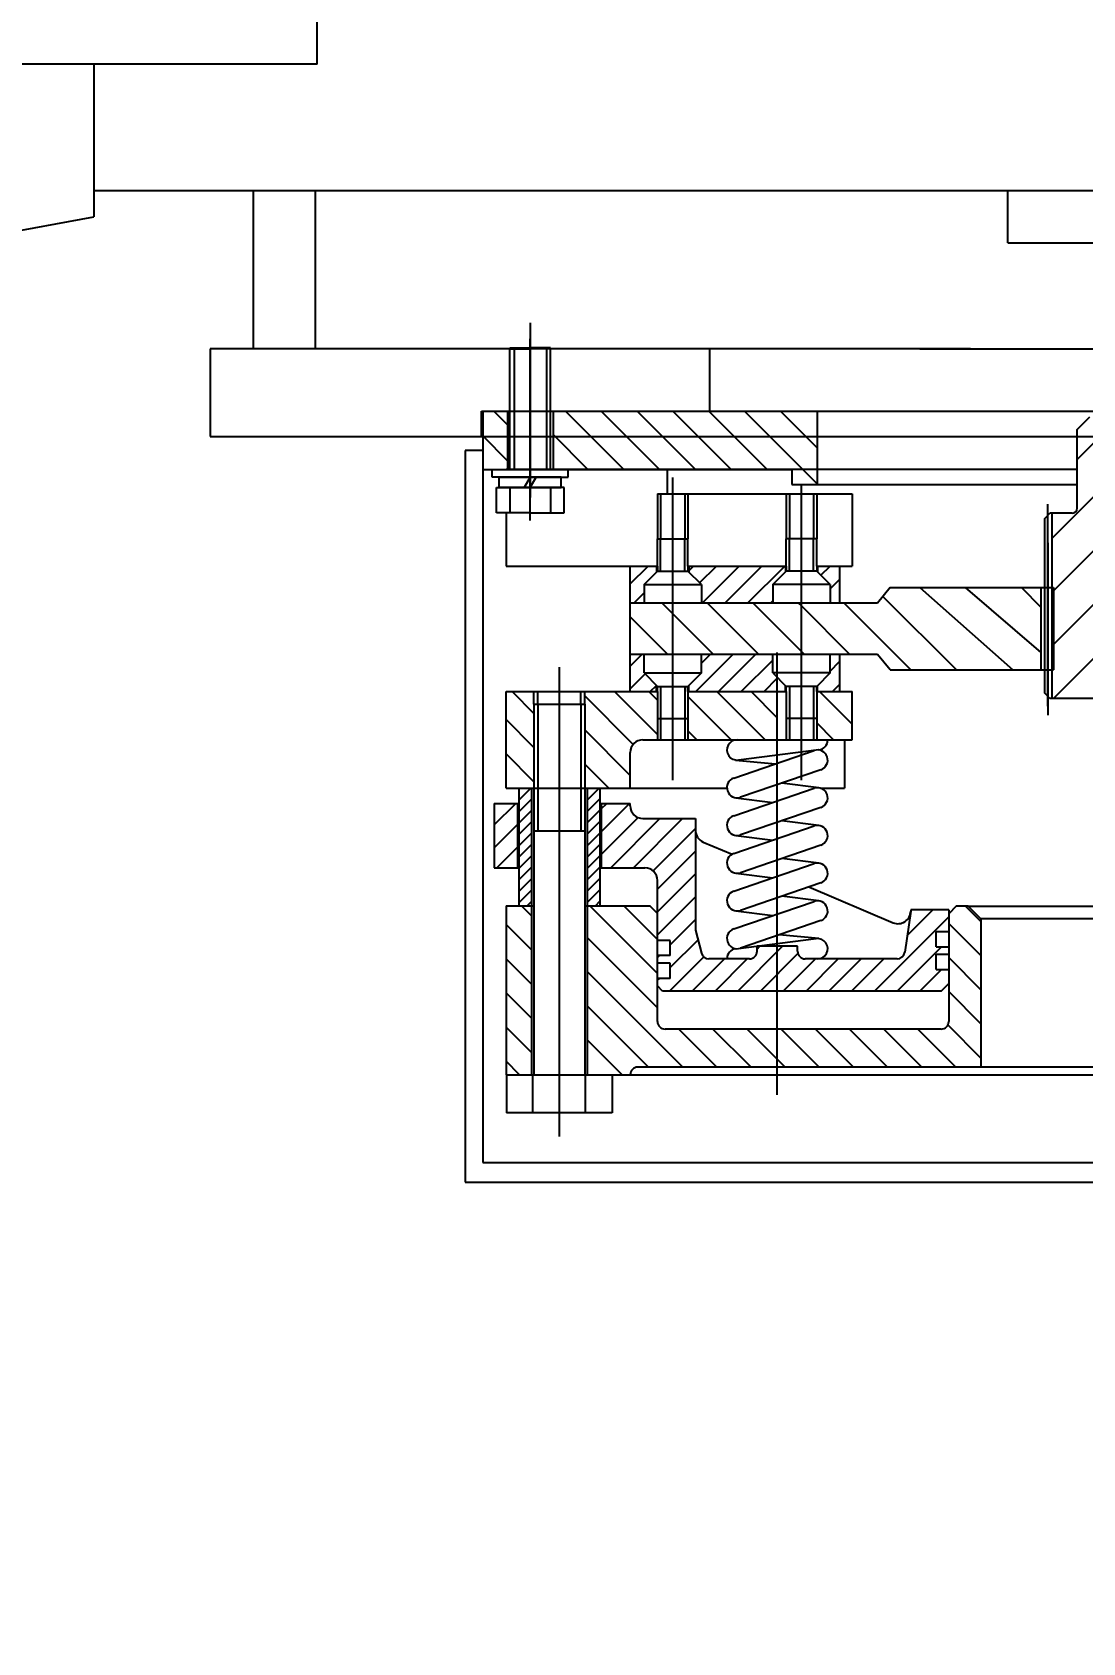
# Model space of a CAD drawing. Header units: millimetres. Extents: x 0 to 21000, y -315 to 14850.
# Drawn here: x 4672 to 5086, y 7947 to 8582 of the extents above; entities that cross this region are included whole.
import ezdxf

# ---------------------------------------------------------------- set-up
doc = ezdxf.new("R2010")
doc.units = ezdxf.units.MM
doc.header["$LTSCALE"] = 500
doc.linetypes.add('G', pattern=[2, 1.25, -0.25, 0.25, -0.25])
for name, color, linetype in [('01', 7, 'Continuous'), ('02', 1, 'Continuous'), ('05', 142, 'G'), ('08', 1, 'Continuous'), ('11', 3, 'Continuous'), ('LINE_PART', 7, 'Continuous')]:
    doc.layers.add(name, color=color, linetype=linetype)
doc.styles.get("Standard").update_dxf_attribs({"font": 'isocp', "width": 0.707, "bigfont": 'intecad.shx'})
doc.dimstyles.new('INTE', dxfattribs={"dimscale": 50, "dimtxt": 3.5, "dimasz": 3, "dimexe": 3, "dimexo": 0, "dimgap": 1, "dimtad": 1, "dimdec": 0, "dimdsep": 46, "dimtxsty": 'Standard', "dimcen": 0, "dimclrd": 1, "dimclre": 1, "dimclrt": 3, "dimaunit": 1, "dimadec": 0, "dimazin": 0, "dimtfac": 1, "dimtmove": 0, "dimatfit": 0, "dimfxl": 1, "dimarcsym": 0})
pattern_1 = [(315, (3913.915, 11882.066), (6.735192, 6.735192), [])]
pattern_2 = [(45, (3913.9153, 11882.066), (-4.490128, 4.490128), [])]

# ---------------------------------------------------------------- blocks, each defined once
blk = doc.blocks.new('DFSDFSDFSDFSDF')
at = {"layer": '01'}
for p, q in [((2976.69, 6057.54), (2976.69, 5768.89)), ((2983.66, 6057.54), (2976.69, 6057.54)), ((3592.66, 6057.54), (3599.62, 6057.54)), ((3599.62, 6057.54), (3599.62, 5768.89)), ((2983.66, 6050.02), (2983.66, 5776.63)), ((3592.66, 6050.02), (3592.66, 5776.63)), ((2983.66, 5776.63), (3288.16, 5776.63)), ((3592.66, 5776.63), (3288.16, 5776.63)), ((2976.69, 5768.89), (3288.16, 5768.89)), ((3599.62, 5768.89), (3288.16, 5768.89))]:
    blk.add_line(p, q, dxfattribs=at)
blk = doc.blocks.new('*D79')
at = {"layer": '08', "color": 1, "lineweight": -2}
for p, q in [((4880.57, 11497.01), (3848.32, 11497.01)), ((3998.32, 11347.01), (3998.32, 6388.81)), ((4880.57, 6238.81), (3848.32, 6238.81))]:
    blk.add_line(p, q, dxfattribs=at)
at = {"layer": '08', "color": 1}
for points in [[(3973.32, 11347.01), (4023.32, 11347.01), (3998.32, 11497.01)], [(3973.32, 6388.81), (4023.32, 6388.81), (3998.32, 6238.81)]]:
    blk.add_solid(points, dxfattribs=at)
at = {"layer": 'Defpoints', "color": 0}
for p in [(4880.57, 11497.01), (3998.32, 6238.81), (4880.57, 6238.81)]:
    blk.add_point(p, dxfattribs=at)
at = {"layer": '08', "color": 3, "insert": (3860.8, 8867.91), "char_height": 175, "attachment_point": 5, "rotation": 90}
blk.add_mtext('5258', dxfattribs=at)

msp = doc.modelspace()

# ---------------------------------------------------------------- hatches: boundary and pattern name
at = {"layer": '02', "linetype": 'Continuous'}
h = msp.add_hatch(dxfattribs=at)
h.set_pattern_fill('ANSI31', color=1, scale=80, angle=90, style=0)
h.set_pattern_definition([(315, (4674.767, 9374.959), (7.07107, 7.07107), [])])
h.paths.add_polyline_path([(5458.43, 8409.31), (5458.43, 8432.31), (5384.18, 8432.31), (5384.18, 8409.31)])
h.paths.add_polyline_path([(5368.18, 8409.31), (5368.18, 8432.31), (5326.43, 8432.31), (5326.43, 8403.31), (5336.43, 8403.31), (5336.43, 8409.31)])
h.paths.add_polyline_path([(5384.18, 8409.31), (5384.18, 8432.31), (5382.58, 8432.31), (5382.58, 8409.31)])
h.paths.add_polyline_path([(5369.78, 8409.31), (5369.78, 8432.31), (5368.18, 8432.31), (5368.18, 8409.31)])
h.paths.add_polyline_path([(4971.43, 8409.31), (4971.43, 8403.31), (4981.43, 8403.31), (4981.43, 8432.31), (4877.18, 8432.31), (4877.18, 8409.31)])
h.paths.add_polyline_path([(4859.18, 8409.31), (4859.18, 8432.31), (4849.43, 8432.31), (4849.43, 8409.31)])
h = msp.add_hatch(dxfattribs=at)
h.set_pattern_fill('_USER', color=1, scale=15, angle=45, style=0, pattern_type=0)
h.set_pattern_definition([(225, (6142.892, 10893.436), (10.6066, -10.6066), [])])
edge = h.paths.add_edge_path()
edge.add_line((5074.64, 8330.25), (5074.1, 8330.25))
edge.add_line((5074.1, 8330.25), (5074.1, 8319.01))
edge.add_line((5074.1, 8319.01), (5088.43, 8319.01))
edge.add_line((5088.43, 8319.01), (5090.43, 8321.01))
edge.add_line((5090.43, 8321.01), (5090.43, 8334.44))
edge.add_ellipse((5092, 8334.44), major_axis=(1.11, 1.11), ratio=1, start_angle=44.73581, end_angle=135, ccw=False)
edge.add_line((5092.01, 8336.01), (5099.36, 8336.01))
edge.add_line((5099.36, 8336.01), (5099.36, 8418.81))
edge.add_line((5099.36, 8418.81), (5099.08, 8418.81))
edge.add_ellipse((5099.08, 8420.31), major_axis=(-1.06, 1.06), ratio=1, start_angle=45, end_angle=135, ccw=False)
edge.add_line((5097.58, 8420.31), (5097.58, 8428.51))
edge.add_line((5097.58, 8428.51), (5096.08, 8430.01))
edge.add_line((5096.08, 8430.01), (5088.93, 8430.01))
edge.add_line((5088.93, 8430.01), (5083.93, 8425.01))
edge.add_line((5083.93, 8425.01), (5083.93, 8394.01))
edge.add_ellipse((5081.93, 8394.01), major_axis=(-1.41, 1.41), ratio=1, start_angle=135, end_angle=225, ccw=False)
edge.add_line((5081.93, 8392.01), (5074.1, 8392.01))
edge.add_line((5074.1, 8392.01), (5074.1, 8362.67))
edge.add_line((5074.1, 8362.67), (5074.64, 8362.67))
edge.add_line((5074.64, 8362.67), (5074.64, 8330.25))
edge = h.paths.add_edge_path()
edge.add_line((5208.49, 8336.01), (5215.84, 8336.01))
edge.add_ellipse((5215.85, 8334.44), major_axis=(1.11, 1.11), ratio=1, start_angle=315, end_angle=405.26419, ccw=False)
edge.add_line((5217.43, 8334.44), (5217.43, 8321.01))
edge.add_line((5217.43, 8321.01), (5219.43, 8319.01))
edge.add_line((5219.43, 8319.01), (5233.76, 8319.01))
edge.add_line((5233.76, 8319.01), (5233.76, 8330.25))
edge.add_line((5233.76, 8330.25), (5233.21, 8330.25))
edge.add_line((5233.21, 8330.25), (5233.21, 8362.67))
edge.add_line((5233.21, 8362.67), (5233.76, 8362.67))
edge.add_line((5233.76, 8362.67), (5233.76, 8392.01))
edge.add_line((5233.76, 8392.01), (5225.93, 8392.01))
edge.add_ellipse((5225.93, 8394.01), major_axis=(1.41, 1.41), ratio=1, start_angle=135, end_angle=225, ccw=False)
edge.add_line((5223.93, 8394.01), (5223.93, 8425.01))
edge.add_line((5223.93, 8425.01), (5218.93, 8430.01))
edge.add_line((5218.93, 8430.01), (5211.78, 8430.01))
edge.add_line((5211.78, 8430.01), (5210.28, 8428.51))
edge.add_line((5210.28, 8428.51), (5210.28, 8420.31))
edge.add_ellipse((5208.78, 8420.31), major_axis=(1.06, 1.06), ratio=1, start_angle=225, end_angle=315, ccw=False)
edge.add_line((5208.78, 8418.81), (5208.49, 8418.81))
edge.add_line((5208.49, 8418.81), (5208.49, 8336.01))
at = {"layer": '02'}
h = msp.add_hatch(dxfattribs=at)
h.set_pattern_fill('ANSI31', color=256, scale=2, angle=180, style=0)
h.set_pattern_definition([(45, (3913.9153, 11797.708), (-4.490128, 4.490128), [])])
h.paths.add_polyline_path([(5389.83, 8371.21), (5389.83, 8368.86), (5394.78, 8363.91), (5394.78, 8356.6), (5400.23, 8356.6), (5400.23, 8371.21)])
h.paths.add_polyline_path([(5339.03, 8371.21), (5339.03, 8368.86), (5343.98, 8363.91), (5343.98, 8356.6), (5372.17, 8356.6), (5372.17, 8363.91), (5377.13, 8368.86), (5377.13, 8371.21)])
h.paths.add_polyline_path([(5326.33, 8368.86), (5326.33, 8371.21), (5317.68, 8371.21), (5317.68, 8356.6), (5321.37, 8356.6), (5321.37, 8363.91)])
h.paths.add_polyline_path([(4963.87, 8356.6), (4963.87, 8363.91), (4968.83, 8368.86), (4968.83, 8371.21), (4930.73, 8371.21), (4930.73, 8368.86), (4935.68, 8363.91), (4935.68, 8356.6)])
h.paths.add_polyline_path([(4918.03, 8368.86), (4918.03, 8371.21), (4907.63, 8371.21), (4907.63, 8356.6), (4913.07, 8356.6), (4913.07, 8363.91)])
h.paths.add_polyline_path([(4981.53, 8371.21), (4981.53, 8368.86), (4986.48, 8363.91), (4986.48, 8356.6), (4990.18, 8356.6), (4990.18, 8371.21)])
h = msp.add_hatch(dxfattribs=at)
h.set_pattern_fill('ANSI31', color=256, scale=2, angle=180, style=0)
h.set_pattern_definition(pattern_2)
h.paths.add_polyline_path([(5400.23, 8321.71), (5400.23, 8336.33), (5394.78, 8336.33), (5394.78, 8329.02), (5389.83, 8324.06), (5389.83, 8321.71)])
h.paths.add_polyline_path([(5377.13, 8321.71), (5377.13, 8324.06), (5372.17, 8329.02), (5372.17, 8336.33), (5343.98, 8336.33), (5343.98, 8329.02), (5342.2, 8327.24), (5342.2, 8321.71)])
h.paths.add_polyline_path([(5317.68, 8321.71), (5326.33, 8321.71), (5326.33, 8324.06), (5321.37, 8329.02), (5321.37, 8336.33), (5317.68, 8336.33)])
h.paths.add_polyline_path([(4990.18, 8321.71), (4990.18, 8336.33), (4986.48, 8336.33), (4986.48, 8329.02), (4981.53, 8324.06), (4981.53, 8321.71)])
h.paths.add_polyline_path([(4965.65, 8321.71), (4965.65, 8327.24), (4963.87, 8329.02), (4963.87, 8336.33), (4935.68, 8336.33), (4935.68, 8329.02), (4930.73, 8324.06), (4930.73, 8321.71)])
h.paths.add_polyline_path([(4913.07, 8329.02), (4913.07, 8336.33), (4907.63, 8336.33), (4907.63, 8321.71), (4918.03, 8321.71), (4918.03, 8324.06)])
h = msp.add_hatch(dxfattribs=at)
h.set_pattern_fill('ANSI31', color=256, scale=3, angle=90, style=0)
h.set_pattern_definition(pattern_1)
h.paths.add_polyline_path([(5449.2, 8321.71), (5438.2, 8321.71), (5438.2, 8316.71), (5438.2, 8283.61), (5449.2, 8283.61)])
edge = h.paths.add_edge_path()
edge.add_line((5400.23, 8297.66), (5400.23, 8283.61))
edge.add_line((5400.23, 8283.61), (5418.2, 8283.61))
edge.add_line((5418.2, 8283.61), (5418.2, 8316.71))
edge.add_line((5418.2, 8316.71), (5418.2, 8321.71))
edge.add_line((5418.2, 8321.71), (5389.48, 8321.71))
edge.add_line((5389.48, 8321.71), (5389.48, 8311.01))
edge.add_line((5389.48, 8311.01), (5389.48, 8302.66))
edge.add_line((5389.48, 8302.66), (5395.23, 8302.66))
edge.add_ellipse((5395.23, 8297.66), major_axis=(3.54, 3.54), ratio=1, start_angle=315, end_angle=405, ccw=False)
h.paths.add_polyline_path([(5377.48, 8302.66), (5377.48, 8311.01), (5377.48, 8321.71), (5342.2, 8321.71), (5342.2, 8302.66)])
h.paths.add_polyline_path([(5312.68, 8302.66), (5326.68, 8302.66), (5326.68, 8311.01), (5326.68, 8321.71), (5312.68, 8321.71)])
h.paths.add_polyline_path([(4995.18, 8321.71), (4981.18, 8321.71), (4981.18, 8311.01), (4981.18, 8302.66), (4995.18, 8302.66)])
h.paths.add_polyline_path([(4965.65, 8302.66), (4965.65, 8321.71), (4930.38, 8321.71), (4930.38, 8311.01), (4930.38, 8302.66)])
edge = h.paths.add_edge_path()
edge.add_line((4912.63, 8302.66), (4918.38, 8302.66))
edge.add_line((4918.38, 8302.66), (4918.38, 8311.01))
edge.add_line((4918.38, 8311.01), (4918.38, 8321.71))
edge.add_line((4918.38, 8321.71), (4889.65, 8321.71))
edge.add_line((4889.65, 8321.71), (4889.65, 8316.71))
edge.add_line((4889.65, 8316.71), (4889.65, 8283.61))
edge.add_line((4889.65, 8283.61), (4907.63, 8283.61))
edge.add_line((4907.63, 8283.61), (4907.63, 8297.66))
edge.add_ellipse((4912.63, 8297.66), major_axis=(-3.54, 3.54), ratio=1, start_angle=-45, end_angle=45, ccw=False)
h.paths.add_polyline_path([(4869.65, 8316.71), (4869.65, 8321.71), (4858.65, 8321.71), (4858.65, 8283.61), (4869.65, 8283.61)])
h = msp.add_hatch(dxfattribs=at)
h.set_pattern_fill('ANSI31', color=256, angle=180, style=0)
h.set_pattern_definition([(45, (3913.9153, 11882.0663), (-2.245064, 2.245064), [])])
h.paths.add_polyline_path([(4890.65, 8237.21), (4895.65, 8237.21), (4895.65, 8283.61), (4890.65, 8283.61)])
h.paths.add_polyline_path([(4868.65, 8283.61), (4863.65, 8283.61), (4863.65, 8237.21), (4868.65, 8237.21)])
h = msp.add_hatch(dxfattribs=at)
h.set_pattern_fill('ANSI31', color=256, scale=2, angle=180, style=0)
h.set_pattern_definition(pattern_2)
edge = h.paths.add_edge_path()
edge.add_line((5030.28, 8203.58), (5033.28, 8206.58))
edge.add_line((5033.28, 8206.58), (5033.28, 8212.08))
edge.add_line((5033.28, 8212.08), (5028.28, 8212.08))
edge.add_line((5028.28, 8212.08), (5028.28, 8218.08))
edge.add_line((5028.28, 8218.08), (5033.28, 8218.08))
edge.add_line((5033.28, 8218.08), (5033.28, 8221.08))
edge.add_line((5033.28, 8221.08), (5028.28, 8221.08))
edge.add_line((5028.28, 8221.08), (5028.28, 8227.08))
edge.add_line((5028.28, 8227.08), (5033.28, 8227.08))
edge.add_line((5033.28, 8227.08), (5033.28, 8235.58))
edge.add_line((5033.28, 8235.58), (5018.28, 8235.58))
edge.add_line((5018.28, 8235.58), (5018.28, 8235.14))
edge.add_ellipse((5013.28, 8235.14), major_axis=(-3.54, 3.54), ratio=1, start_angle=208.65552, end_angle=225, ccw=False)
edge.add_line((5018.07, 8233.73), (5015.94, 8218.86))
edge.add_ellipse((5012.97, 8219.28), major_axis=(2.12, 2.12), ratio=1, start_angle=225, end_angle=306.82776, ccw=False)
edge.add_line((5012.97, 8216.28), (4976.65, 8216.28))
edge.add_ellipse((4976.65, 8219.28), major_axis=(2.12, 2.12), ratio=1, start_angle=135, end_angle=225, ccw=False)
edge.add_line((4973.65, 8219.28), (4973.65, 8221.28))
edge.add_line((4973.65, 8221.28), (4965.65, 8221.28))
edge.add_line((4965.65, 8221.28), (4965.65, 8203.58))
edge.add_line((4965.65, 8203.58), (5030.28, 8203.58))
edge = h.paths.add_edge_path()
edge.add_line((4965.65, 8203.58), (4965.65, 8221.28))
edge.add_line((4965.65, 8221.28), (4957.65, 8221.28))
edge.add_line((4957.65, 8221.28), (4957.65, 8219.28))
edge.add_ellipse((4954.65, 8219.28), major_axis=(-2.12, 2.12), ratio=1, start_angle=135, end_angle=225, ccw=False)
edge.add_line((4954.65, 8216.28), (4938.68, 8216.28))
edge.add_ellipse((4938.68, 8219.28), major_axis=(2.12, 2.12), ratio=1, start_angle=149.86828, end_angle=225, ccw=False)
edge.add_line((4935.78, 8218.51), (4933.38, 8227.58))
edge.add_line((4933.38, 8227.58), (4933.38, 8271.61))
edge.add_line((4933.38, 8271.61), (4912.63, 8271.61))
edge.add_ellipse((4912.63, 8276.61), major_axis=(3.54, 3.54), ratio=1, start_angle=135, end_angle=225, ccw=False)
edge.add_line((4907.63, 8276.61), (4907.63, 8277.61))
edge.add_line((4907.63, 8277.61), (4896.15, 8277.61))
edge.add_line((4896.15, 8277.61), (4896.15, 8252.21))
edge.add_line((4896.15, 8252.21), (4913.38, 8252.21))
edge.add_ellipse((4913.38, 8247.21), major_axis=(3.54, 3.54), ratio=1, start_angle=315, end_angle=405, ccw=False)
edge.add_line((4918.38, 8247.21), (4918.38, 8223.58))
edge.add_line((4918.38, 8223.58), (4923.38, 8223.58))
edge.add_line((4923.38, 8223.58), (4923.38, 8217.58))
edge.add_line((4923.38, 8217.58), (4918.38, 8217.58))
edge.add_line((4918.38, 8217.58), (4918.38, 8214.58))
edge.add_line((4918.38, 8214.58), (4923.38, 8214.58))
edge.add_line((4923.38, 8214.58), (4923.38, 8208.58))
edge.add_line((4923.38, 8208.58), (4918.38, 8208.58))
edge.add_line((4918.38, 8208.58), (4918.38, 8205.58))
edge.add_line((4918.38, 8205.58), (4920.38, 8203.58))
edge.add_line((4920.38, 8203.58), (4965.65, 8203.58))
h.paths.add_polyline_path([(4863.15, 8252.21), (4863.15, 8277.61), (4853.93, 8277.61), (4853.93, 8252.21)])
h = msp.add_hatch(dxfattribs=at)
h.set_pattern_fill('ANSI31', color=256, scale=3, angle=90, style=0)
h.set_pattern_definition(pattern_1)
h.paths.add_polyline_path([(5449.2, 8237.21), (5439.2, 8237.21), (5439.2, 8170.58), (5449.2, 8170.58)])
edge = h.paths.add_edge_path()
edge.add_line((5417.2, 8237.21), (5392.48, 8237.21))
edge.add_line((5392.48, 8237.21), (5389.48, 8234.21))
edge.add_line((5389.48, 8234.21), (5389.48, 8191.58))
edge.add_ellipse((5386.48, 8191.58), major_axis=(-2.12, 2.12), ratio=1, start_angle=135, end_angle=225, ccw=False)
edge.add_line((5386.48, 8188.58), (5342.2, 8188.58))
edge.add_line((5342.2, 8188.58), (5342.2, 8173.58))
edge.add_line((5342.2, 8173.58), (5397.23, 8173.58))
edge.add_ellipse((5397.23, 8170.58), major_axis=(2.12, 2.12), ratio=1, start_angle=315, end_angle=405, ccw=False)
edge.add_line((5400.23, 8170.58), (5417.2, 8170.58))
edge.add_line((5417.2, 8170.58), (5417.2, 8237.21))
edge = h.paths.add_edge_path()
edge.add_line((5342.2, 8173.58), (5342.2, 8188.58))
edge.add_line((5342.2, 8188.58), (5277.58, 8188.58))
edge.add_ellipse((5277.58, 8191.58), major_axis=(2.12, 2.12), ratio=1, start_angle=135, end_angle=225, ccw=False)
edge.add_line((5274.58, 8191.58), (5274.58, 8234.08))
edge.add_line((5274.58, 8234.08), (5271.58, 8237.08))
edge.add_line((5271.58, 8237.08), (5266.88, 8237.08))
edge.add_line((5266.88, 8237.08), (5261.88, 8232.08))
edge.add_line((5261.88, 8232.08), (5261.88, 8173.58))
edge.add_line((5261.88, 8173.58), (5342.2, 8173.58))
edge = h.paths.add_edge_path()
edge.add_line((5045.98, 8232.08), (5040.98, 8237.08))
edge.add_line((5040.98, 8237.08), (5036.28, 8237.08))
edge.add_line((5036.28, 8237.08), (5033.28, 8234.08))
edge.add_line((5033.28, 8234.08), (5033.28, 8191.58))
edge.add_ellipse((5030.28, 8191.58), major_axis=(-2.12, 2.12), ratio=1, start_angle=135, end_angle=225, ccw=False)
edge.add_line((5030.28, 8188.58), (4965.65, 8188.58))
edge.add_line((4965.65, 8188.58), (4965.65, 8173.58))
edge.add_line((4965.65, 8173.58), (5045.98, 8173.58))
edge.add_line((5045.98, 8173.58), (5045.98, 8232.08))
edge = h.paths.add_edge_path()
edge.add_line((4910.63, 8173.58), (4965.65, 8173.58))
edge.add_line((4965.65, 8173.58), (4965.65, 8188.58))
edge.add_line((4965.65, 8188.58), (4921.38, 8188.58))
edge.add_ellipse((4921.38, 8191.58), major_axis=(2.12, 2.12), ratio=1, start_angle=135, end_angle=225, ccw=False)
edge.add_line((4918.38, 8191.58), (4918.38, 8234.21))
edge.add_line((4918.38, 8234.21), (4915.38, 8237.21))
edge.add_line((4915.38, 8237.21), (4890.65, 8237.21))
edge.add_line((4890.65, 8237.21), (4890.65, 8170.58))
edge.add_line((4890.65, 8170.58), (4907.63, 8170.58))
edge.add_ellipse((4910.63, 8170.58), major_axis=(2.12, 2.12), ratio=1, start_angle=45, end_angle=135, ccw=False)
h.paths.add_polyline_path([(4868.65, 8237.21), (4858.65, 8237.21), (4858.65, 8170.58), (4868.65, 8170.58)])

# ---------------------------------------------------------------- linework, layer by layer
at = {"layer": '01', "color": 7, "linetype": 'Continuous'}
for p, q in [((4784.12, 8569.09), (4784.12, 9309.09)), ((4784.12, 8569.09), (4629.42, 8569.09)), ((4696.06, 8569.09), (4696.06, 8508.91)), ((5615.93, 8519.16), (4696.06, 8519.16)), ((4758.93, 8456.81), (4758.93, 8519.16)), ((4783.52, 8456.81), (4783.52, 8519.16)), ((5056.64, 8498.71), (5056.64, 8519.16)), ((4492.56, 8471.37), (4696.06, 8508.91)), ((5056.64, 8498.71), (5153.93, 8498.71)), ((4868.18, 8467.18), (4868.18, 8406.67)), ((4783.52, 8456.81), (4783.52, 8466.99)), ((5041.93, 8456.81), (4741.93, 8456.81)), ((4741.93, 8456.81), (4741.93, 8422.35)), ((4860.18, 8456.81), (4868.18, 8456.81)), ((4860.18, 8432.31), (4860.18, 8456.81)), ((4861.78, 8456.81), (4861.78, 8432.31)), ((4876.18, 8456.81), (4868.18, 8456.81)), ((4874.58, 8456.81), (4874.58, 8432.31)), ((4876.18, 8432.31), (4876.18, 8456.81)), ((4938.93, 8456.81), (4938.93, 8432.31)), ((5021.92, 8456.81), (5096.93, 8456.81)), ((4848.93, 8432.31), (4849.43, 8432.31)), ((4848.93, 8422.31), (4848.93, 8432.31)), ((4849.43, 8432.31), (4860.18, 8432.31)), ((4849.43, 8432.31), (4860.18, 8432.31)), ((4849.43, 8432.31), (4860.18, 8432.31)), ((4849.43, 8432.31), (4860.18, 8432.31)), ((4849.43, 8432.31), (4860.18, 8432.31)), ((4859.18, 8432.31), (4859.18, 8409.31)), ((4860.18, 8432.31), (4876.18, 8432.31)), ((4876.18, 8432.31), (5099.95, 8432.31)), ((4876.18, 8432.31), (5096.93, 8432.31)), ((4876.18, 8432.31), (5096.93, 8432.31)), ((4876.18, 8432.31), (5099.93, 8432.31)), ((4876.18, 8432.31), (5153.93, 8432.31)), ((4877.18, 8432.31), (4877.18, 8409.31)), ((4981.02, 8432.31), (4981.43, 8431.9)), ((5083.93, 8425.01), (5088.93, 8430.01)), ((5083.93, 8394.01), (5083.93, 8425.01)), ((4741.93, 8422.31), (5099.95, 8422.31)), ((4849.43, 8409.31), (4971.43, 8409.31)), ((5083.93, 8409.31), (4858.65, 8409.31)), ((4922.15, 8409.31), (4922.15, 8399.71)), ((4918.38, 8399.71), (4995.18, 8399.71)), ((4919.63, 8399.71), (4919.63, 8381.91)), ((4929.13, 8399.71), (4929.13, 8381.91)), ((4970.43, 8399.71), (4970.43, 8381.91)), ((4971.43, 8403.31), (5083.93, 8403.31)), ((4979.93, 8399.71), (4979.93, 8381.91)), ((4995.18, 8399.71), (4995.18, 8371.21)), ((4858.65, 8392.21), (4858.65, 8371.21)), ((5071.17, 8390.01), (5073.17, 8392.01)), ((5081.93, 8392.01), (5073.17, 8392.01)), ((5074.1, 8319.01, 0), (5074.1, 8392.01, 0)), ((5071.17, 8321.01), (5071.17, 8390.01)), ((4918.38, 8371.21), (4918.38, 8381.91)), ((4930.38, 8371.21), (4930.38, 8381.91)), ((4969.18, 8371.21), (4969.18, 8381.91)), ((4981.18, 8371.21), (4981.18, 8381.91)), ((4858.65, 8371.21), (4918.38, 8371.21)), ((4907.63, 8356.6), (4907.63, 8371.21)), ((4913.07, 8363.91), (4918.38, 8369.21)), ((4918.03, 8371.21), (4918.03, 8368.86)), ((4918.38, 8371.21), (4918.38, 8369.21)), ((4918.38, 8369.21), (4930.38, 8369.21)), ((4930.38, 8371.21), (4969.18, 8371.21)), ((4930.38, 8371.21), (4930.38, 8369.21)), ((4935.68, 8363.91), (4930.38, 8369.21)), ((4930.73, 8371.21), (4930.73, 8368.86)), ((4963.87, 8363.91), (4969.18, 8369.21)), ((4968.83, 8371.21), (4968.83, 8368.86)), ((4969.18, 8371.21), (4969.18, 8369.21)), ((4981.18, 8369.21), (4969.18, 8369.21)), ((4981.18, 8371.21), (4981.18, 8369.21)), ((4981.18, 8371.21), (4995.18, 8371.21)), ((4986.48, 8363.91), (4981.18, 8369.21)), ((4981.53, 8371.21), (4981.53, 8368.86)), ((4990.18, 8371.21), (4990.18, 8356.6)), ((4913.07, 8363.91), (4935.68, 8363.91)), ((4913.07, 8363.91), (4913.07, 8356.6)), ((4935.68, 8363.91), (4935.68, 8356.6)), ((4963.87, 8363.91), (4963.87, 8356.6)), ((4986.48, 8363.91), (4963.87, 8363.91)), ((4986.48, 8363.91), (4986.48, 8356.6)), ((5010.18, 8362.67), (5005.18, 8356.6)), ((5010.18, 8362.67), (5074.64, 8362.67)), ((5010.18, 8362.67), (5074.64, 8362.67)), ((5069.64, 8362.67), (5069.64, 8330.25)), ((5074.64, 8362.67), (5074.64, 8330.25)), ((5005.18, 8356.6), (4907.63, 8356.6)), ((4907.63, 8321.71), (4907.63, 8356.6)), ((5005.18, 8336.33), (4907.63, 8336.33)), ((4913.07, 8329.02), (4913.07, 8336.33)), ((4935.68, 8329.02), (4935.68, 8336.33)), ((4963.87, 8329.02), (4963.87, 8336.33)), ((4986.48, 8329.02), (4986.48, 8336.33)), ((4990.18, 8336.33), (4990.18, 8321.71)), ((5010.18, 8330.25), (5005.18, 8336.33)), ((4913.07, 8329.02), (4935.68, 8329.02)), ((4913.07, 8329.02), (4918.38, 8323.71)), ((4935.68, 8329.02), (4930.38, 8323.71)), ((4963.87, 8329.02), (4969.18, 8323.71)), ((4986.48, 8329.02), (4963.87, 8329.02)), ((4986.48, 8329.02), (4981.18, 8323.71)), ((5010.18, 8330.25), (5074.64, 8330.25)), ((5010.18, 8330.25), (5074.64, 8330.25)), ((4858.65, 8321.71), (4918.38, 8321.71)), ((4858.65, 8321.71), (4918.38, 8321.71)), ((4858.65, 8283.61), (4858.65, 8321.71)), ((4871.15, 8316.71), (4871.15, 8321.71)), ((4888.15, 8316.71), (4888.15, 8321.71)), ((4918.03, 8321.71), (4918.03, 8324.06)), ((4918.38, 8321.71), (4918.38, 8323.71)), ((4918.38, 8323.71), (4930.38, 8323.71)), ((4918.38, 8321.71), (4918.38, 8311.01)), ((4930.38, 8321.71), (4930.38, 8323.71)), ((4930.38, 8321.71), (4969.18, 8321.71)), ((4930.38, 8321.71), (4969.18, 8321.71)), ((4930.38, 8321.71), (4969.18, 8321.71)), ((4930.38, 8321.71), (4930.38, 8311.01)), ((4930.73, 8321.71), (4930.73, 8324.06)), ((4968.83, 8321.71), (4968.83, 8324.06)), ((4969.18, 8321.71), (4969.18, 8323.71)), ((4981.18, 8323.71), (4969.18, 8323.71)), ((4969.18, 8321.71), (4969.18, 8311.01)), ((4981.18, 8321.71), (4981.18, 8323.71)), ((4981.18, 8321.71), (4995.18, 8321.71)), ((4981.18, 8321.71), (4981.18, 8311.01)), ((4981.53, 8321.71), (4981.53, 8324.06)), ((4995.18, 8302.66), (4995.18, 8321.71)), ((4869.65, 8316.71), (4869.65, 8170.58)), ((4889.65, 8316.71), (4889.65, 8170.58)), ((5073.17, 8319.01), (5071.17, 8321.01)), ((5153.93, 8319.01), (5073.17, 8319.01)), ((4919.63, 8311.01), (4919.63, 8302.66)), ((4929.13, 8311.01), (4929.13, 8302.66)), ((4970.43, 8311.01), (4970.43, 8302.66)), ((4979.93, 8311.01), (4979.93, 8302.66)), ((4912.63, 8302.66), (4995.18, 8302.66)), ((4992.18, 8302.66), (4992.18, 8283.61)), ((4907.63, 8283.61), (4907.63, 8297.66)), ((4948.48, 8287.57), (4980.23, 8298.45)), ((4982.82, 8290.88), (4951.07, 8280)), ((4858.65, 8283.61), (4945.78, 8283.61)), ((4863.65, 8283.61), (4863.65, 8237.21)), ((4868.65, 8283.61), (4868.65, 8237.21)), ((4890.65, 8283.61), (4890.65, 8237.21)), ((4895.65, 8283.61), (4895.65, 8237.21)), ((4948.48, 8272.7), (4980.23, 8283.57)), ((4982.69, 8283.61), (4992.18, 8283.61)), ((4853.93, 8277.61), (4853.93, 8252.21)), ((4853.93, 8277.61), (4863.65, 8277.61)), ((4863.15, 8277.61), (4863.15, 8252.21)), ((4895.65, 8277.61), (4907.63, 8277.61)), ((4896.15, 8277.61), (4896.15, 8252.21)), ((4907.63, 8276.61), (4907.63, 8277.61)), ((4912.63, 8271.61), (4933.38, 8271.61)), ((4933.38, 8271.61), (4933.38, 8227.58)), ((4982.82, 8276), (4951.07, 8265.13)), ((4948.48, 8257.82), (4980.23, 8268.7)), ((4936.42, 8262.32), (4947.78, 8257.5)), ((4982.82, 8261.13), (4951.07, 8250.25)), ((4853.93, 8252.21), (4863.65, 8252.21)), ((4895.65, 8252.21), (4913.38, 8252.21)), ((4948.48, 8242.94), (4980.23, 8253.82)), ((4918.38, 8191.58), (4918.38, 8247.21)), ((4982.82, 8246.25), (4951.07, 8235.38)), ((4948.48, 8228.07), (4980.23, 8238.94)), ((4978.1, 8244.63), (5011.32, 8230.53)), ((4858.65, 8237.21), (4858.65, 8170.58)), ((4858.65, 8237.21), (4869.65, 8237.21)), ((4868.65, 8237.21), (4868.65, 8170.58)), ((4889.65, 8237.21), (4915.38, 8237.21)), ((4890.65, 8237.21), (4890.65, 8170.58)), ((4918.38, 8234.21), (4915.38, 8237.21)), ((5018.28, 8235.14), (5015.94, 8218.86)), ((5033.28, 8235.58), (5018.28, 8235.58)), ((5018.28, 8235.58), (5018.28, 8235.14)), ((5036.28, 8237.08), (5033.28, 8234.08)), ((5033.28, 8235.58), (5033.28, 8191.58)), ((5040.98, 8237.08), (5036.28, 8237.08)), ((5045.98, 8232.08), (5040.98, 8237.08)), ((4933.38, 8227.58), (4935.78, 8218.51)), ((4982.82, 8231.38), (4951.07, 8220.5)), ((5028.28, 8221.08), (5028.28, 8227.08)), ((5028.28, 8227.08), (5033.28, 8227.08)), ((5045.98, 8232.08), (5045.98, 8173.58)), ((4923.38, 8223.58), (4918.38, 8223.58)), ((4923.38, 8217.58), (4923.38, 8223.58)), ((4949.28, 8220.25), (4981.03, 8224.25)), ((4973.65, 8221.28), (4957.65, 8221.28)), ((4957.65, 8219.28), (4957.65, 8221.28)), ((4973.65, 8219.28), (4973.65, 8221.28)), ((5028.28, 8221.08), (5033.28, 8221.08)), ((4923.38, 8217.58), (4918.38, 8217.58)), ((4923.38, 8214.58), (4918.38, 8214.58)), ((4923.38, 8208.58), (4923.38, 8214.58)), ((4954.65, 8216.28), (4938.68, 8216.28)), ((5012.97, 8216.28), (4976.65, 8216.28)), ((5028.28, 8212.08), (5028.28, 8218.08)), ((5028.28, 8218.08), (5033.28, 8218.08)), ((4923.38, 8208.58), (4918.38, 8208.58)), ((5028.28, 8212.08), (5033.28, 8212.08)), ((4920.38, 8203.58), (4918.38, 8205.58)), ((5030.28, 8203.58), (4920.38, 8203.58)), ((5030.28, 8203.58), (5033.28, 8206.58)), ((5030.28, 8188.58), (4921.38, 8188.58)), ((4858.65, 8170.58), (5449.2, 8170.58)), ((5397.23, 8173.58), (4910.63, 8173.58))]:
    msp.add_line(p, q, dxfattribs=at)
at = {"layer": '01'}
for p, q in [((4860.18, 8409.31), (4860.18, 8457.21)), ((4860.18, 8457.21), (4868.18, 8457.21)), ((4876.18, 8457.21), (4868.18, 8457.21)), ((4876.18, 8409.31), (4876.18, 8457.21)), ((4849.43, 8432.31), (4849.43, 8409.31)), ((4981.43, 8432.31), (4981.43, 8403.31)), ((4853.18, 8409.31), (4868.18, 8409.31)), ((4853.18, 8406.31), (4853.18, 8409.31)), ((4868.18, 8406.31), (4853.18, 8406.31)), ((4855.98, 8406.31), (4868.18, 8406.31)), ((4855.98, 8402.21), (4855.98, 8406.31)), ((4868.18, 8406.31), (4865.81, 8402.21)), ((4883.18, 8409.31), (4868.18, 8409.31)), ((4880.38, 8406.31), (4868.18, 8406.31)), ((4868.18, 8402.21), (4870.54, 8406.31)), ((4868.18, 8406.31), (4883.18, 8406.31)), ((4880.38, 8402.21), (4880.38, 8406.31)), ((4883.18, 8406.31), (4883.18, 8409.31)), ((4971.43, 8409.31), (4971.43, 8403.31)), ((4854.8, 8402.21), (4868.18, 8402.21)), ((4854.8, 8392.21), (4854.8, 8402.21)), ((4868.18, 8402.21), (4855.98, 8402.21)), ((4860.18, 8402.21), (4860.18, 8392.21)), ((4881.55, 8402.21), (4868.18, 8402.21)), ((4868.18, 8402.21), (4880.38, 8402.21)), ((4876.18, 8402.21), (4876.18, 8392.21)), ((4881.55, 8392.21), (4881.55, 8402.21)), ((4868.18, 8392.21), (4854.8, 8392.21)), ((4868.18, 8392.21), (4881.55, 8392.21)), ((4918.38, 8381.91), (4930.38, 8381.91)), ((4981.18, 8381.91), (4969.18, 8381.91)), ((4869.65, 8316.71), (4889.65, 8316.71)), ((4918.38, 8311.01), (4930.38, 8311.01)), ((4981.18, 8311.01), (4969.18, 8311.01)), ((4982.03, 8298.69), (4950.28, 8294.69)), ((4949.2, 8294.65), (4964.89, 8293.19)), ((4982.03, 8283.76), (4967.41, 8285.6)), ((4949.28, 8279.82), (4963.9, 8277.98)), ((4982.03, 8268.88), (4967.41, 8270.72)), ((4869.65, 8266.71), (4889.65, 8266.71)), ((4949.28, 8264.94), (4963.9, 8263.1)), ((4982.03, 8254), (4967.41, 8255.85)), ((4949.28, 8250.07), (4963.9, 8248.22)), ((4982.03, 8239.13), (4967.41, 8240.97)), ((4949.28, 8235.19), (4963.9, 8233.35)), ((5040.98, 8237.08), (5266.88, 8237.08)), ((5261.88, 8232.08), (5045.98, 8232.08)), ((4982.1, 8224.3), (4966.41, 8225.75)), ((4858.87, 8170.58), (4858.87, 8155.58)), ((4858.87, 8170.58), (4900.44, 8170.58)), ((4869.26, 8155.58), (4869.26, 8170.58)), ((4890.04, 8155.58), (4890.04, 8170.58)), ((4900.44, 8170.58), (4900.44, 8155.58)), ((4907.63, 8170.58), (4907.63, 8170.58)), ((4900.44, 8155.58), (4858.87, 8155.58))]:
    msp.add_line(p, q, dxfattribs=at)
at = {"layer": '01', "color": 7, "linetype": 'Continuous'}
for centre, radius, start, end in [((5081.93, 8394.01), 2, 270, 0), ((4912.63, 8297.66), 5, 90, 180), ((4912.63, 8276.61), 5, 180, 270), ((4949.78, 8268.91), 4, 108.90896, 288.90896), ((4938.38, 8266.92), 5, 180, 247.00452), ((4949.78, 8254.04), 4, 108.90896, 288.90896), ((4981.53, 8250.04), 4, 288.90896, 108.90896), ((4949.78, 8239.16), 4, 108.90896, 288.90896), ((4981.53, 8235.16), 4, 288.90896, 108.90896), ((5013.28, 8235.14), 5, 247.00452, 0), ((4949.78, 8224.28), 4, 108.90896, 288.90896), ((4949.78, 8216.28), 4, 97.18054, 180), ((4981.53, 8220.28), 4, 270, 97.18054), ((4938.68, 8219.28), 3, 194.86828, 270), ((4976.65, 8219.28), 3, 180, 270), ((5012.97, 8219.28), 3, 270, 351.82776), ((4921.38, 8191.58), 3, 180, 270), ((5030.28, 8191.58), 3, 270, 0)]:
    msp.add_arc(centre, radius, start, end, dxfattribs=at)
at = {"layer": '01'}
for centre, radius, start, end in [((4949.78, 8298.66), 4, 90, 277.18054), ((4981.53, 8302.66), 4, 277.18054, 0), ((4981.53, 8294.66), 4, 288.90896, 108.90896), ((4949.78, 8283.79), 4, 108.90896, 288.90896), ((4981.53, 8279.79), 4, 288.90896, 108.90896), ((4981.53, 8264.91), 4, 288.90896, 108.90896), ((4913.38, 8247.21), 5, 0, 90), ((4954.65, 8219.28), 3, 270, 0), ((4910.63, 8170.58), 3, 90, 180)]:
    msp.add_arc(centre, radius, start, end, dxfattribs=at)
at = {"layer": '02'}
for p, q in [((4861.78, 8457.21), (4861.78, 8409.31)), ((4874.58, 8457.21), (4874.58, 8409.31)), ((5007.35, 8359.24), (5036.33, 8330.25)), ((5021.87, 8362.67), (5058.51, 8330.25)), ((5039.83, 8362.67), (5069.64, 8337.08)), ((5062.01, 8362.67), (5069.64, 8355.04)), ((4920.18, 8356.6), (4924.38, 8352.4)), ((4938.14, 8356.6), (4958.41, 8336.33)), ((4956.1, 8356.6), (4975.18, 8337.52)), ((4974.06, 8356.6), (4975.18, 8355.49)), ((4975.18, 8355.49), (4994.33, 8336.33)), ((4992.02, 8356.6), (5018.37, 8330.25)), ((4907.63, 8351.19), (4922.49, 8336.33)), ((4924.38, 8352.4), (4940.45, 8336.33)), ((4975.18, 8337.52), (4976.37, 8336.33))]:
    msp.add_line(p, q, dxfattribs=at)
at = {"layer": '02', "color": 1, "linetype": 'Continuous'}
for p, q in [((4918.38, 8399.71), (4918.38, 8381.91)), ((4930.38, 8399.71), (4930.38, 8381.91)), ((4969.18, 8399.71), (4969.18, 8381.91)), ((4981.18, 8399.71), (4981.18, 8381.91)), ((4919.63, 8369.21), (4919.63, 8381.91)), ((4929.13, 8369.21), (4929.13, 8381.91)), ((4970.43, 8369.21), (4970.43, 8381.91)), ((4979.93, 8369.21), (4979.93, 8381.91)), ((4869.65, 8316.71), (4869.65, 8321.71)), ((4889.65, 8316.71), (4889.65, 8321.71)), ((4919.63, 8323.71), (4919.63, 8311.01)), ((4929.13, 8323.71), (4929.13, 8311.01)), ((4970.43, 8323.71), (4970.43, 8311.01)), ((4979.93, 8323.71), (4979.93, 8311.01)), ((4871.15, 8316.71), (4871.15, 8266.71)), ((4888.15, 8316.71), (4888.15, 8266.71)), ((4918.38, 8311.01), (4918.38, 8302.66)), ((4930.38, 8311.01), (4930.38, 8302.66)), ((4969.18, 8311.01), (4969.18, 8302.66)), ((4981.18, 8311.01), (4981.18, 8302.66))]:
    msp.add_line(p, q, dxfattribs=at)
at = {"layer": '05'}
for p, q in [((4868.18, 8389.15), (4868.18, 8460.76)), ((4868.18, 8404.26), (4868.18, 8411.12)), ((4868.18, 8400.12), (4868.18, 8408.41)), ((5072.42, 8380.36), (5072.42, 8312.32)), ((4879.65, 8331.38), (4879.65, 8146.21))]:
    msp.add_line(p, q, dxfattribs=at)
at = {"layer": '05', "color": 4, "linetype": 'G'}
for p, q in [((4868.18, 8445.7), (4868.18, 8398.28)), ((4924.38, 8286.77), (4924.38, 8406.15)), ((4975.18, 8286.77), (4975.18, 8403.31)), ((5072.42, 8315.99), (5072.42, 8395.65)), ((4965.65, 8162.61), (4965.65, 8337.04))]:
    msp.add_line(p, q, dxfattribs=at)
at = {"layer": '11', "color": 3, "linetype": 'Continuous'}
msp.add_line((4981.02, 8432.31), (4981.43, 8431.9), dxfattribs=at)
at = {"layer": 'LINE_PART'}
for p, q in [((4849.43, 8432.31), (4860.18, 8432.31)), ((4876.18, 8432.31), (5099.93, 8432.31))]:
    msp.add_line(p, q, dxfattribs=at)

# ---------------------------------------------------------------- block references
at = {"layer": '01'}
msp.add_blockref('DFSDFSDFSDFSDF', (1865.77, 2359.29), dxfattribs=at)

# ---------------------------------------------------------------- dimensions: what is measured, and where the dimension line sits
at = {"layer": '08'}
dim = msp.add_linear_dim(base=(3998.32, 6238.81), p1=(4880.57, 11497.01), p2=(4880.57, 6238.81), angle=90, dimstyle='INTE', dxfattribs=at)
dim.commit()
dim.dimension.update_dxf_attribs({"geometry": '*D79', "text_midpoint": (3860.8, 8867.91)})

doc.saveas('drawing.dxf')
